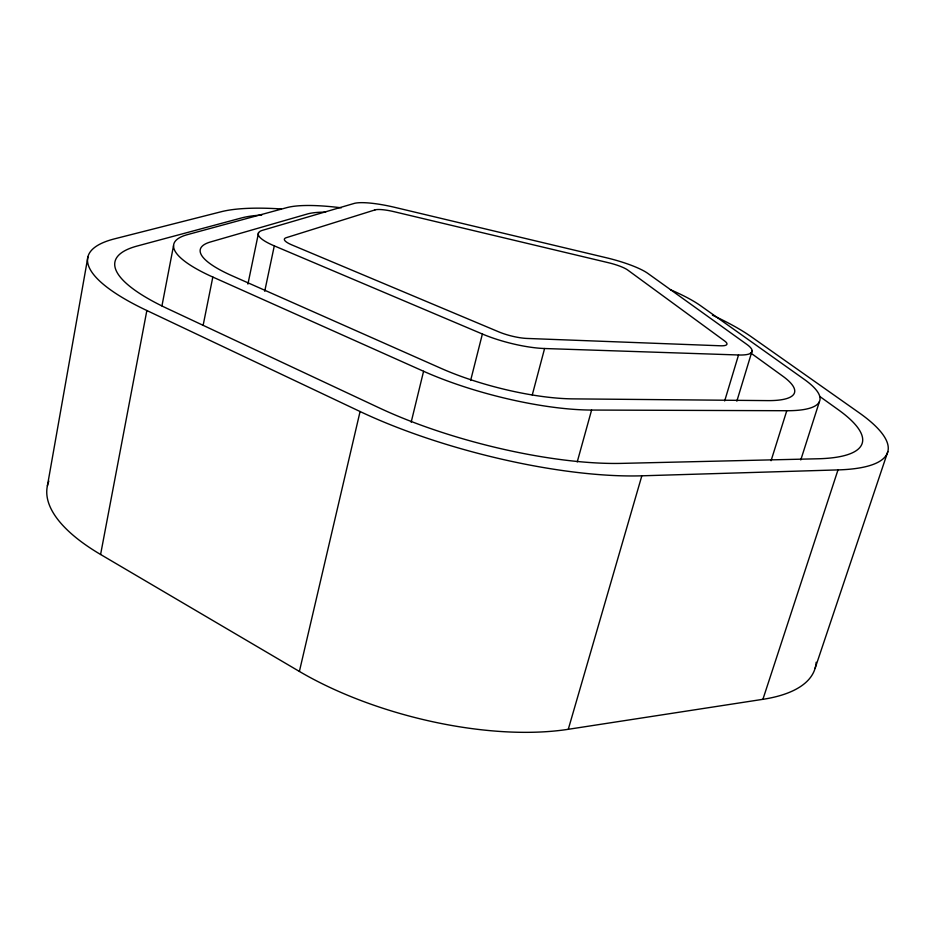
<?xml version="1.0" encoding="UTF-8"?>
<svg xmlns="http://www.w3.org/2000/svg" width="935" height="935" viewBox="0 0 935 935"><rect width="100%" height="100%" fill="white"/><g stroke="black" fill="none" stroke-linecap="round" stroke-linejoin="round"><path stroke-width="1.4" d="M47.393 485.896L87.89 257.043M816.173 662.26A196.128 73.187 17.1 0 1 762.902 699.322L568.281 729.3A213.788 88.848 14.6 0 1 299.387 671.435L100.594 554.478L146.853 310.525A208.318 52.816 12.5 0 1 114.631 238.822L221.373 211.696A181.752 40.719 13.3 0 1 281.143 208.949M161.942 305.932L173.536 245.683M203.164 325.181L212.818 277.052A128.96 30.621 12.7 0 1 187.514 234.615L286.811 207.64A112.562 23.632 13.4 0 1 341.298 207.815M247.915 284.1L258.574 232.71M264.722 291.264L274.294 245.87A49.59 10.998 12.8 0 1 262.595 230.279L353.991 203.479A43.279 8.485 13.5 0 1 394.897 207.383L606.558 257.803A42.788 8.322 14.9 0 1 647.826 273.394L746.831 344.396A48.667 10.589 15.8 0 1 738.533 354.984L724.672 400.928M299.387 671.435L360.08 411.529L146.853 310.525M411.178 422.199L423.578 371.277L212.818 277.052M470.632 380.475L482.378 334.017L274.294 245.87M532.26 395.002L544.591 348.521L738.533 354.984M577.234 461.913L591.598 410.056L786.779 410.722A126.552 29.476 15.9 0 0 804.147 379.283L700.537 305.687A111.277 23.176 15 0 0 670.442 289.71M568.281 729.3L641.842 475.81L837.994 469.908A204.426 50.829 16.1 0 0 859.101 412.744L751.319 336.799A179.684 39.936 15 0 0 712.423 315.177M736.85 401.15L752.161 350.718M771.071 460.733L786.779 410.722M800.781 459.938L819.387 401.746M762.902 699.322L837.994 469.908M815.121 668.245L887.818 451.652M819.644 396.37L838.426 409.834A178.164 44.226 16.1 0 1 817.669 458.781L621.869 463.374A194.971 54.101 14.5 0 1 379.388 407.964L167.529 308.643A181.542 45.955 12.5 0 1 137.083 246.057L241.44 217.972A158.447 35.46 13.3 0 1 261.753 215.038M750.489 352.799L782.724 376.127A100.454 23.375 15.9 0 1 767.647 400.612L572.921 398.871A109.909 28.576 14.5 0 1 441.238 368.437L231.892 275.685A102.359 24.287 12.7 0 1 210.55 241.943L307.346 213.998A89.363 18.747 13.4 0 1 325.614 212.163M100.594 554.478A199.704 75.934 11.5 0 1 48.842 481.128M641.842 475.81A223.792 62.224 14.5 0 1 360.08 411.529M591.598 410.056A138.497 36.056 14.5 0 1 423.578 371.277M544.591 348.521A53.26 12.95 14.4 0 1 482.378 334.017M374.993 209.907L286.239 237.7A23.013 5.107 12.8 0 0 291.93 244.947L498.577 331.785A24.719 6.007 14.4 0 0 527.071 338.447L720.488 345.786A22.592 4.909 15.8 0 0 724.625 340.971L627.689 270.016A19.869 3.857 14.9 0 0 608.428 262.712L394.044 211.684A20.091 3.939 13.5 0 0 374.993 209.907"/></g></svg>
